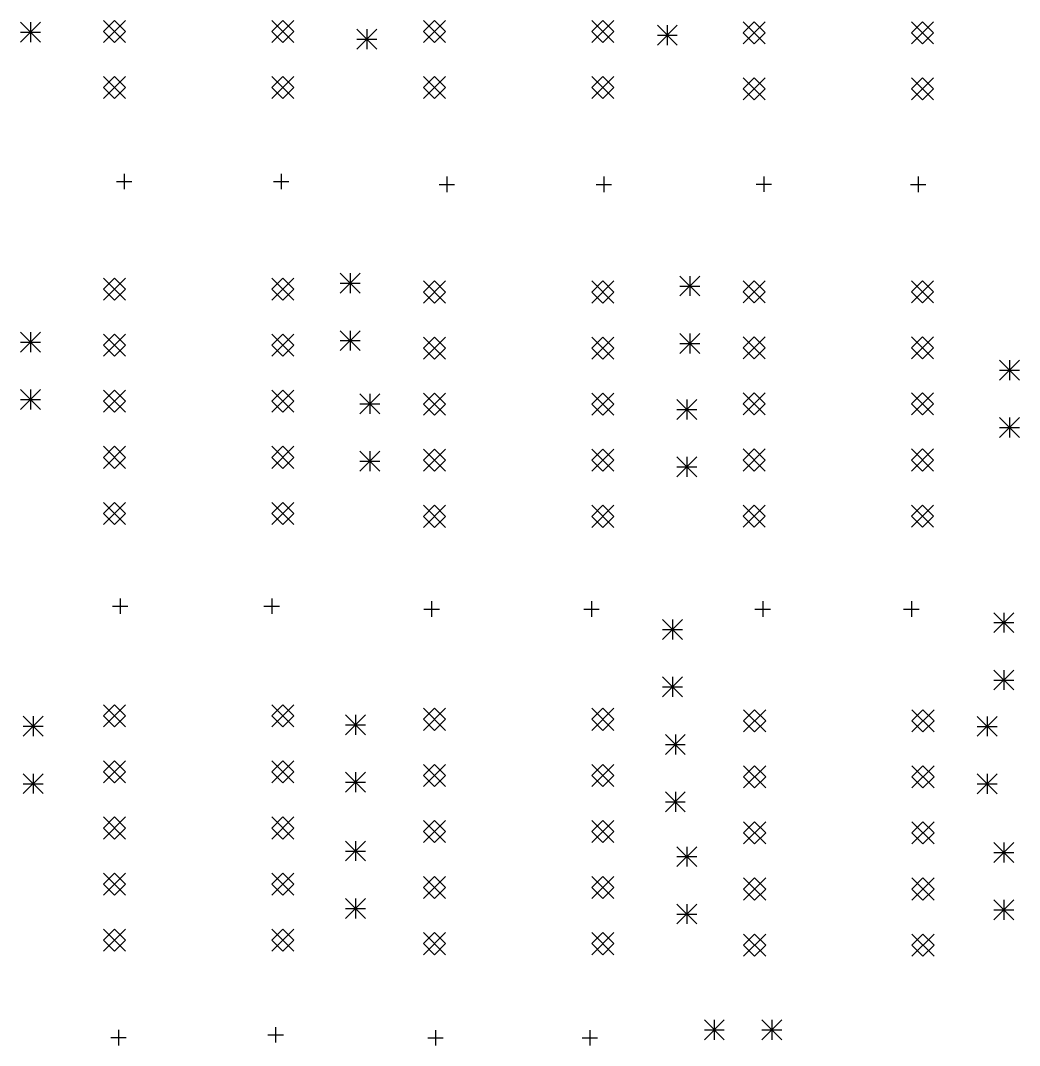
# Model space of a CAD drawing. Extents: x 10 to 419, y -288 to -23.
# Drawn here: x 218.5 to 263.72, y -119.74 to -73.32 of the extents above; entities that cross this region are included whole.
import ezdxf

# ---------------------------------------------------------------- set-up
doc = ezdxf.new("R2010")
doc.units = 0
doc.layers.add('BLACK', color=7, linetype='CONTINUOUS')

msp = doc.modelspace()

# ---------------------------------------------------------------- linework, layer by layer
at = {"layer": 'BLACK', "linetype": 'CONTINUOUS'}
for p, q in [((222.258, -73.3191), (223.258, -74.3191)), ((223.258, -73.3191), (222.258, -74.3191)), ((222.758, -73.3191), (222.258, -73.8191)), ((223.258, -73.8191), (222.758, -73.3191)), ((229.878, -73.3191), (230.878, -74.3191)), ((230.878, -73.3191), (229.878, -74.3191)), ((230.378, -73.3191), (229.878, -73.8191)), ((230.878, -73.8191), (230.378, -73.3191)), ((236.744, -73.3191), (237.744, -74.3191)), ((237.744, -73.3191), (236.744, -74.3191)), ((237.244, -73.3191), (236.744, -73.8191)), ((237.744, -73.8191), (237.244, -73.3191)), ((244.364, -73.3191), (245.364, -74.3191)), ((245.364, -73.3191), (244.364, -74.3191)), ((244.864, -73.3191), (244.364, -73.8191)), ((245.364, -73.8191), (244.864, -73.3191)), ((218.498, -73.3991), (219.398, -74.2991)), ((219.398, -73.3991), (218.498, -74.2991)), ((218.948, -73.3991), (218.948, -74.2991)), ((233.723, -73.7159), (234.623, -74.6159)), ((234.623, -73.7159), (233.723, -74.6159)), ((234.173, -73.7159), (234.173, -74.6159)), ((247.327, -73.5316), (248.227, -74.4316)), ((248.227, -73.5316), (247.327, -74.4316)), ((247.777, -73.5316), (247.777, -74.4316)), ((251.214, -73.3769), (252.214, -74.3769)), ((252.214, -73.3769), (251.214, -74.3769)), ((251.714, -73.3769), (251.214, -73.8769)), ((252.214, -73.8769), (251.714, -73.3769)), ((258.834, -73.3769), (259.834, -74.3769)), ((259.834, -73.3769), (258.834, -74.3769)), ((259.334, -73.3769), (258.834, -73.8769)), ((259.834, -73.8769), (259.334, -73.3769)), ((218.498, -73.8491), (219.398, -73.8491)), ((222.258, -73.8191), (222.758, -74.3191)), ((222.758, -74.3191), (223.258, -73.8191)), ((229.878, -73.8191), (230.378, -74.3191)), ((230.378, -74.3191), (230.878, -73.8191)), ((233.723, -74.1659), (234.623, -74.1659)), ((236.744, -73.8191), (237.244, -74.3191)), ((237.244, -74.3191), (237.744, -73.8191)), ((244.364, -73.8191), (244.864, -74.3191)), ((244.864, -74.3191), (245.364, -73.8191)), ((247.327, -73.9816), (248.227, -73.9816)), ((251.214, -73.8769), (251.714, -74.3769)), ((251.714, -74.3769), (252.214, -73.8769)), ((258.834, -73.8769), (259.334, -74.3769)), ((259.334, -74.3769), (259.834, -73.8769)), ((222.258, -75.8591), (223.258, -76.8591)), ((223.258, -75.8591), (222.258, -76.8591)), ((222.758, -75.8591), (222.258, -76.3591)), ((223.258, -76.3591), (222.758, -75.8591)), ((229.878, -75.8591), (230.878, -76.8591)), ((230.878, -75.8591), (229.878, -76.8591)), ((230.378, -75.8591), (229.878, -76.3591)), ((230.878, -76.3591), (230.378, -75.8591)), ((236.744, -75.8591), (237.744, -76.8591)), ((237.744, -75.8591), (236.744, -76.8591)), ((237.244, -75.8591), (236.744, -76.3591)), ((237.744, -76.3591), (237.244, -75.8591)), ((244.364, -75.8591), (245.364, -76.8591)), ((245.364, -75.8591), (244.364, -76.8591)), ((244.864, -75.8591), (244.364, -76.3591)), ((245.364, -76.3591), (244.864, -75.8591)), ((251.214, -75.9169), (252.214, -76.9169)), ((252.214, -75.9169), (251.214, -76.9169)), ((251.714, -75.9169), (251.214, -76.4169)), ((252.214, -76.4169), (251.714, -75.9169)), ((258.834, -75.9169), (259.834, -76.9169)), ((259.834, -75.9169), (258.834, -76.9169)), ((259.334, -75.9169), (258.834, -76.4169)), ((259.834, -76.4169), (259.334, -75.9169)), ((222.258, -76.3591), (222.758, -76.8591)), ((222.758, -76.8591), (223.258, -76.3591)), ((229.878, -76.3591), (230.378, -76.8591)), ((230.378, -76.8591), (230.878, -76.3591)), ((236.744, -76.3591), (237.244, -76.8591)), ((237.244, -76.8591), (237.744, -76.3591)), ((244.364, -76.3591), (244.864, -76.8591)), ((244.864, -76.8591), (245.364, -76.3591)), ((251.214, -76.4169), (251.714, -76.9169)), ((251.714, -76.9169), (252.214, -76.4169)), ((258.834, -76.4169), (259.334, -76.9169)), ((259.334, -76.9169), (259.834, -76.4169)), ((223.19, -80.2577), (223.19, -80.9577)), ((230.302, -80.2577), (230.302, -80.9577)), ((222.84, -80.6077), (223.54, -80.6077)), ((229.952, -80.6077), (230.652, -80.6077)), ((237.445, -80.7402), (238.145, -80.7402)), ((237.795, -80.3902), (237.795, -81.0902)), ((244.557, -80.7402), (245.257, -80.7402)), ((244.907, -80.3902), (244.907, -81.0902)), ((251.796, -80.7351), (252.496, -80.7351)), ((252.146, -80.3851), (252.146, -81.0851)), ((258.781, -80.7402), (259.481, -80.7402)), ((259.131, -80.3902), (259.131, -81.0902)), ((232.976, -84.7691), (233.876, -85.6691)), ((233.876, -84.7691), (232.976, -85.6691)), ((233.426, -84.7691), (233.426, -85.6691)), ((248.343, -84.8961), (249.243, -85.7961)), ((249.243, -84.8961), (248.343, -85.7961)), ((248.793, -84.8961), (248.793, -85.7961)), ((222.258, -84.9849), (223.258, -85.9849)), ((223.258, -84.9849), (222.258, -85.9849)), ((222.758, -84.9849), (222.258, -85.4849)), ((223.258, -85.4849), (222.758, -84.9849)), ((229.878, -84.9849), (230.878, -85.9849)), ((230.878, -84.9849), (229.878, -85.9849)), ((230.378, -84.9849), (229.878, -85.4849)), ((230.878, -85.4849), (230.378, -84.9849)), ((232.976, -85.2191), (233.876, -85.2191)), ((236.744, -85.1174), (237.744, -86.1174)), ((237.744, -85.1174), (236.744, -86.1174)), ((237.244, -85.1174), (236.744, -85.6174)), ((237.744, -85.6174), (237.244, -85.1174)), ((244.364, -85.1174), (245.364, -86.1174)), ((245.364, -85.1174), (244.364, -86.1174)), ((244.864, -85.1174), (244.364, -85.6174)), ((245.364, -85.6174), (244.864, -85.1174)), ((248.343, -85.3461), (249.243, -85.3461)), ((251.214, -85.1056), (252.214, -86.1056)), ((252.214, -85.1056), (251.214, -86.1056)), ((251.714, -85.1056), (251.214, -85.6056)), ((252.214, -85.6056), (251.714, -85.1056)), ((258.834, -85.1056), (259.834, -86.1056)), ((259.834, -85.1056), (258.834, -86.1056)), ((259.334, -85.1056), (258.834, -85.6056)), ((259.834, -85.6056), (259.334, -85.1056)), ((222.258, -85.4849), (222.758, -85.9849)), ((222.758, -85.9849), (223.258, -85.4849)), ((229.878, -85.4849), (230.378, -85.9849)), ((230.378, -85.9849), (230.878, -85.4849)), ((236.744, -85.6174), (237.244, -86.1174)), ((237.244, -86.1174), (237.744, -85.6174)), ((244.364, -85.6174), (244.864, -86.1174)), ((244.864, -86.1174), (245.364, -85.6174)), ((251.214, -85.6056), (251.714, -86.1056)), ((251.714, -86.1056), (252.214, -85.6056)), ((258.834, -85.6056), (259.334, -86.1056)), ((259.334, -86.1056), (259.834, -85.6056)), ((218.498, -87.4361), (219.398, -88.3361)), ((219.398, -87.4361), (218.498, -88.3361)), ((218.948, -87.4361), (218.948, -88.3361)), ((222.258, -87.5249), (223.258, -88.5249)), ((223.258, -87.5249), (222.258, -88.5249)), ((222.758, -87.5249), (222.258, -88.0249)), ((223.258, -88.0249), (222.758, -87.5249)), ((229.878, -87.5249), (230.878, -88.5249)), ((230.878, -87.5249), (229.878, -88.5249)), ((230.378, -87.5249), (229.878, -88.0249)), ((230.878, -88.0249), (230.378, -87.5249)), ((232.976, -87.3691), (233.876, -88.2691)), ((233.876, -87.3691), (232.976, -88.2691)), ((233.426, -87.3691), (233.426, -88.2691)), ((236.744, -87.6574), (237.744, -88.6574)), ((237.744, -87.6574), (236.744, -88.6574)), ((237.244, -87.6574), (236.744, -88.1574)), ((237.744, -88.1574), (237.244, -87.6574)), ((244.364, -87.6574), (245.364, -88.6574)), ((245.364, -87.6574), (244.364, -88.6574)), ((244.864, -87.6574), (244.364, -88.1574)), ((245.364, -88.1574), (244.864, -87.6574)), ((248.343, -87.4961), (249.243, -88.3961)), ((249.243, -87.4961), (248.343, -88.3961)), ((248.793, -87.4961), (248.793, -88.3961)), ((251.214, -87.6456), (252.214, -88.6456)), ((252.214, -87.6456), (251.214, -88.6456)), ((251.714, -87.6456), (251.214, -88.1456)), ((252.214, -88.1456), (251.714, -87.6456)), ((258.834, -87.6456), (259.834, -88.6456)), ((259.834, -87.6456), (258.834, -88.6456)), ((259.334, -87.6456), (258.834, -88.1456)), ((259.834, -88.1456), (259.334, -87.6456)), ((218.498, -87.8861), (219.398, -87.8861)), ((222.258, -88.0249), (222.758, -88.5249)), ((222.758, -88.5249), (223.258, -88.0249)), ((229.878, -88.0249), (230.378, -88.5249)), ((230.378, -88.5249), (230.878, -88.0249)), ((232.976, -87.8191), (233.876, -87.8191)), ((236.744, -88.1574), (237.244, -88.6574)), ((237.244, -88.6574), (237.744, -88.1574)), ((244.364, -88.1574), (244.864, -88.6574)), ((244.864, -88.6574), (245.364, -88.1574)), ((248.343, -87.9461), (249.243, -87.9461)), ((251.214, -88.1456), (251.714, -88.6456)), ((251.714, -88.6456), (252.214, -88.1456)), ((258.834, -88.1456), (259.334, -88.6456)), ((259.334, -88.6456), (259.834, -88.1456)), ((262.821, -88.7061), (263.721, -89.6061)), ((263.721, -88.7061), (262.821, -89.6061)), ((263.271, -88.7061), (263.271, -89.6061)), ((262.821, -89.1561), (263.721, -89.1561)), ((218.498, -90.0361), (219.398, -90.9361)), ((219.398, -90.0361), (218.498, -90.9361)), ((218.948, -90.0361), (218.948, -90.9361)), ((218.498, -90.4861), (219.398, -90.4861)), ((222.258, -90.0649), (223.258, -91.0649)), ((223.258, -90.0649), (222.258, -91.0649)), ((222.758, -90.0649), (222.258, -90.5649)), ((223.258, -90.5649), (222.758, -90.0649)), ((229.878, -90.0649), (230.878, -91.0649)), ((230.878, -90.0649), (229.878, -91.0649)), ((230.378, -90.0649), (229.878, -90.5649)), ((230.878, -90.5649), (230.378, -90.0649)), ((233.865, -90.2301), (234.765, -91.1301)), ((234.765, -90.2301), (233.865, -91.1301)), ((234.315, -90.2301), (234.315, -91.1301)), ((236.744, -90.1974), (237.744, -91.1974)), ((237.744, -90.1974), (236.744, -91.1974)), ((237.244, -90.1974), (236.744, -90.6974)), ((237.744, -90.6974), (237.244, -90.1974)), ((244.364, -90.1974), (245.364, -91.1974)), ((245.364, -90.1974), (244.364, -91.1974)), ((244.864, -90.1974), (244.364, -90.6974)), ((245.364, -90.6974), (244.864, -90.1974)), ((248.216, -90.4841), (249.116, -91.3841)), ((249.116, -90.4841), (248.216, -91.3841)), ((248.666, -90.4841), (248.666, -91.3841)), ((251.214, -90.1856), (252.214, -91.1856)), ((252.214, -90.1856), (251.214, -91.1856)), ((251.714, -90.1856), (251.214, -90.6856)), ((252.214, -90.6856), (251.714, -90.1856)), ((258.834, -90.1856), (259.834, -91.1856)), ((259.834, -90.1856), (258.834, -91.1856)), ((259.334, -90.1856), (258.834, -90.6856)), ((259.834, -90.6856), (259.334, -90.1856)), ((222.258, -90.5649), (222.758, -91.0649)), ((222.758, -91.0649), (223.258, -90.5649)), ((229.878, -90.5649), (230.378, -91.0649)), ((230.378, -91.0649), (230.878, -90.5649)), ((233.865, -90.6801), (234.765, -90.6801)), ((236.744, -90.6974), (237.244, -91.1974)), ((237.244, -91.1974), (237.744, -90.6974)), ((244.364, -90.6974), (244.864, -91.1974)), ((244.864, -91.1974), (245.364, -90.6974)), ((248.216, -90.9341), (249.116, -90.9341)), ((251.214, -90.6856), (251.714, -91.1856)), ((251.714, -91.1856), (252.214, -90.6856)), ((258.834, -90.6856), (259.334, -91.1856)), ((259.334, -91.1856), (259.834, -90.6856)), ((262.821, -91.3061), (263.721, -92.2061)), ((263.721, -91.3061), (262.821, -92.2061)), ((263.271, -91.3061), (263.271, -92.2061)), ((262.821, -91.7561), (263.721, -91.7561)), ((222.258, -92.6049), (223.258, -93.6049)), ((223.258, -92.6049), (222.258, -93.6049)), ((222.758, -92.6049), (222.258, -93.1049)), ((223.258, -93.1049), (222.758, -92.6049)), ((229.878, -92.6049), (230.878, -93.6049)), ((230.878, -92.6049), (229.878, -93.6049)), ((230.378, -92.6049), (229.878, -93.1049)), ((230.878, -93.1049), (230.378, -92.6049)), ((233.865, -92.8301), (234.765, -93.7301)), ((234.765, -92.8301), (233.865, -93.7301)), ((234.315, -92.8301), (234.315, -93.7301)), ((236.744, -92.7374), (237.744, -93.7374)), ((237.744, -92.7374), (236.744, -93.7374)), ((237.244, -92.7374), (236.744, -93.2374)), ((237.744, -93.2374), (237.244, -92.7374)), ((244.364, -92.7374), (245.364, -93.7374)), ((245.364, -92.7374), (244.364, -93.7374)), ((244.864, -92.7374), (244.364, -93.2374)), ((245.364, -93.2374), (244.864, -92.7374)), ((251.214, -92.7256), (252.214, -93.7256)), ((252.214, -92.7256), (251.214, -93.7256)), ((251.714, -92.7256), (251.214, -93.2256)), ((252.214, -93.2256), (251.714, -92.7256)), ((258.834, -92.7256), (259.834, -93.7256)), ((259.834, -92.7256), (258.834, -93.7256)), ((259.334, -92.7256), (258.834, -93.2256)), ((259.834, -93.2256), (259.334, -92.7256)), ((222.258, -93.1049), (222.758, -93.6049)), ((222.758, -93.6049), (223.258, -93.1049)), ((229.878, -93.1049), (230.378, -93.6049)), ((230.378, -93.6049), (230.878, -93.1049)), ((233.865, -93.2801), (234.765, -93.2801)), ((236.744, -93.2374), (237.244, -93.7374)), ((237.244, -93.7374), (237.744, -93.2374)), ((244.364, -93.2374), (244.864, -93.7374)), ((244.864, -93.7374), (245.364, -93.2374)), ((248.216, -93.0841), (249.116, -93.9841)), ((249.116, -93.0841), (248.216, -93.9841)), ((248.666, -93.0841), (248.666, -93.9841)), ((251.214, -93.2256), (251.714, -93.7256)), ((251.714, -93.7256), (252.214, -93.2256)), ((258.834, -93.2256), (259.334, -93.7256)), ((259.334, -93.7256), (259.834, -93.2256)), ((248.216, -93.5341), (249.116, -93.5341)), ((222.258, -95.1449), (223.258, -96.1449)), ((223.258, -95.1449), (222.258, -96.1449)), ((222.758, -95.1449), (222.258, -95.6449)), ((223.258, -95.6449), (222.758, -95.1449)), ((229.878, -95.1449), (230.878, -96.1449)), ((230.878, -95.1449), (229.878, -96.1449)), ((230.378, -95.1449), (229.878, -95.6449)), ((230.878, -95.6449), (230.378, -95.1449)), ((236.744, -95.2774), (237.744, -96.2774)), ((237.744, -95.2774), (236.744, -96.2774)), ((237.244, -95.2774), (236.744, -95.7774)), ((237.744, -95.7774), (237.244, -95.2774)), ((244.364, -95.2774), (245.364, -96.2774)), ((245.364, -95.2774), (244.364, -96.2774)), ((244.864, -95.2774), (244.364, -95.7774)), ((245.364, -95.7774), (244.864, -95.2774)), ((251.214, -95.2656), (252.214, -96.2656)), ((252.214, -95.2656), (251.214, -96.2656)), ((251.714, -95.2656), (251.214, -95.7656)), ((252.214, -95.7656), (251.714, -95.2656)), ((258.834, -95.2656), (259.834, -96.2656)), ((259.834, -95.2656), (258.834, -96.2656)), ((259.334, -95.2656), (258.834, -95.7656)), ((259.834, -95.7656), (259.334, -95.2656)), ((222.258, -95.6449), (222.758, -96.1449)), ((222.758, -96.1449), (223.258, -95.6449)), ((229.878, -95.6449), (230.378, -96.1449)), ((230.378, -96.1449), (230.878, -95.6449)), ((236.744, -95.7774), (237.244, -96.2774)), ((237.244, -96.2774), (237.744, -95.7774)), ((244.364, -95.7774), (244.864, -96.2774)), ((244.864, -96.2774), (245.364, -95.7774)), ((251.214, -95.7656), (251.714, -96.2656)), ((251.714, -96.2656), (252.214, -95.7656)), ((258.834, -95.7656), (259.334, -96.2656)), ((259.334, -96.2656), (259.834, -95.7656)), ((223.012, -99.4941), (223.012, -100.194)), ((229.87, -99.4941), (229.87, -100.194)), ((237.109, -99.6265), (237.109, -100.327)), ((244.348, -99.6265), (244.348, -100.327)), ((252.095, -99.6265), (252.095, -100.327)), ((258.826, -99.6265), (258.826, -100.327)), ((222.662, -99.8441), (223.362, -99.8441)), ((229.52, -99.8441), (230.22, -99.8441)), ((236.759, -99.9765), (237.459, -99.9765)), ((243.998, -99.9765), (244.698, -99.9765)), ((251.745, -99.9765), (252.445, -99.9765)), ((258.476, -99.9765), (259.176, -99.9765)), ((262.567, -100.142), (263.467, -101.042)), ((263.467, -100.142), (262.567, -101.042)), ((263.017, -100.142), (263.017, -101.042)), ((247.566, -100.453), (248.466, -101.353)), ((248.466, -100.453), (247.566, -101.353)), ((248.016, -100.453), (248.016, -101.353)), ((262.567, -100.592), (263.467, -100.592)), ((247.566, -100.903), (248.466, -100.903)), ((247.566, -103.053), (248.466, -103.953)), ((248.466, -103.053), (247.566, -103.953)), ((248.016, -103.053), (248.016, -103.953)), ((262.567, -102.742), (263.467, -103.642)), ((263.467, -102.742), (262.567, -103.642)), ((263.017, -102.742), (263.017, -103.642)), ((247.566, -103.503), (248.466, -103.503)), ((262.567, -103.192), (263.467, -103.192)), ((222.258, -104.313), (223.258, -105.313)), ((223.258, -104.313), (222.258, -105.313)), ((222.758, -104.313), (222.258, -104.813)), ((223.258, -104.813), (222.758, -104.313)), ((229.878, -104.313), (230.878, -105.313)), ((230.878, -104.313), (229.878, -105.313)), ((230.378, -104.313), (229.878, -104.813)), ((230.878, -104.813), (230.378, -104.313)), ((218.625, -104.835), (219.525, -105.735)), ((219.525, -104.835), (218.625, -105.735)), ((219.075, -104.835), (219.075, -105.735)), ((222.258, -104.813), (222.758, -105.313)), ((222.758, -105.313), (223.258, -104.813)), ((229.878, -104.813), (230.378, -105.313)), ((230.378, -105.313), (230.878, -104.813)), ((233.215, -104.771), (234.115, -105.671)), ((234.115, -104.771), (233.215, -105.671)), ((233.665, -104.771), (233.665, -105.671)), ((236.736, -104.47), (237.736, -105.47)), ((237.736, -104.47), (236.736, -105.47)), ((237.236, -104.47), (236.736, -104.97)), ((237.736, -104.97), (237.236, -104.47)), ((244.356, -104.47), (245.356, -105.47)), ((245.356, -104.47), (244.356, -105.47)), ((244.856, -104.47), (244.356, -104.97)), ((245.356, -104.97), (244.856, -104.47)), ((251.231, -104.536), (252.231, -105.536)), ((252.231, -104.536), (251.231, -105.536)), ((251.731, -104.536), (251.231, -105.036)), ((252.231, -105.036), (251.731, -104.536)), ((258.851, -104.536), (259.851, -105.536)), ((259.851, -104.536), (258.851, -105.536)), ((259.351, -104.536), (258.851, -105.036)), ((259.851, -105.036), (259.351, -104.536)), ((261.805, -104.841), (262.705, -105.741)), ((262.705, -104.841), (261.805, -105.741)), ((262.255, -104.841), (262.255, -105.741)), ((218.625, -105.285), (219.525, -105.285)), ((233.215, -105.221), (234.115, -105.221)), ((236.736, -104.97), (237.236, -105.47)), ((237.236, -105.47), (237.736, -104.97)), ((244.356, -104.97), (244.856, -105.47)), ((244.856, -105.47), (245.356, -104.97)), ((251.231, -105.036), (251.731, -105.536)), ((251.731, -105.536), (252.231, -105.036)), ((258.851, -105.036), (259.351, -105.536)), ((259.351, -105.536), (259.851, -105.036)), ((261.805, -105.291), (262.705, -105.291)), ((247.693, -105.66), (248.593, -106.56)), ((248.593, -105.66), (247.693, -106.56)), ((248.143, -105.66), (248.143, -106.56)), ((247.693, -106.11), (248.593, -106.11)), ((222.258, -106.853), (223.258, -107.853)), ((223.258, -106.853), (222.258, -107.853)), ((222.758, -106.853), (222.258, -107.353)), ((223.258, -107.353), (222.758, -106.853)), ((229.878, -106.853), (230.878, -107.853)), ((230.878, -106.853), (229.878, -107.853)), ((230.378, -106.853), (229.878, -107.353)), ((230.878, -107.353), (230.378, -106.853)), ((236.736, -107.01), (237.736, -108.01)), ((237.736, -107.01), (236.736, -108.01)), ((237.236, -107.01), (236.736, -107.51)), ((237.736, -107.51), (237.236, -107.01)), ((244.356, -107.01), (245.356, -108.01)), ((245.356, -107.01), (244.356, -108.01)), ((244.856, -107.01), (244.356, -107.51)), ((245.356, -107.51), (244.856, -107.01)), ((251.231, -107.076), (252.231, -108.076)), ((252.231, -107.076), (251.231, -108.076)), ((251.731, -107.076), (251.231, -107.576)), ((252.231, -107.576), (251.731, -107.076)), ((258.851, -107.076), (259.851, -108.076)), ((259.851, -107.076), (258.851, -108.076)), ((259.351, -107.076), (258.851, -107.576)), ((259.851, -107.576), (259.351, -107.076)), ((218.625, -107.435), (219.525, -108.335)), ((219.525, -107.435), (218.625, -108.335)), ((219.075, -107.435), (219.075, -108.335)), ((222.258, -107.353), (222.758, -107.853)), ((222.758, -107.853), (223.258, -107.353)), ((229.878, -107.353), (230.378, -107.853)), ((230.378, -107.853), (230.878, -107.353)), ((233.215, -107.371), (234.115, -108.271)), ((234.115, -107.371), (233.215, -108.271)), ((233.665, -107.371), (233.665, -108.271)), ((236.736, -107.51), (237.236, -108.01)), ((237.236, -108.01), (237.736, -107.51)), ((244.356, -107.51), (244.856, -108.01)), ((244.856, -108.01), (245.356, -107.51)), ((251.231, -107.576), (251.731, -108.076)), ((251.731, -108.076), (252.231, -107.576)), ((258.851, -107.576), (259.351, -108.076)), ((259.351, -108.076), (259.851, -107.576)), ((261.805, -107.441), (262.705, -108.341)), ((262.705, -107.441), (261.805, -108.341)), ((262.255, -107.441), (262.255, -108.341)), ((218.625, -107.885), (219.525, -107.885)), ((233.215, -107.821), (234.115, -107.821)), ((261.805, -107.891), (262.705, -107.891)), ((247.693, -108.26), (248.593, -109.16)), ((248.593, -108.26), (247.693, -109.16)), ((248.143, -108.26), (248.143, -109.16)), ((247.693, -108.71), (248.593, -108.71)), ((222.258, -109.393), (223.258, -110.393)), ((223.258, -109.393), (222.258, -110.393)), ((222.758, -109.393), (222.258, -109.893)), ((223.258, -109.893), (222.758, -109.393)), ((229.878, -109.393), (230.878, -110.393)), ((230.878, -109.393), (229.878, -110.393)), ((230.378, -109.393), (229.878, -109.893)), ((230.878, -109.893), (230.378, -109.393)), ((236.736, -109.55), (237.736, -110.55)), ((237.736, -109.55), (236.736, -110.55)), ((237.236, -109.55), (236.736, -110.05)), ((237.736, -110.05), (237.236, -109.55)), ((244.356, -109.55), (245.356, -110.55)), ((245.356, -109.55), (244.356, -110.55)), ((244.856, -109.55), (244.356, -110.05)), ((245.356, -110.05), (244.856, -109.55)), ((222.258, -109.893), (222.758, -110.393)), ((222.758, -110.393), (223.258, -109.893)), ((229.878, -109.893), (230.378, -110.393)), ((230.378, -110.393), (230.878, -109.893)), ((251.231, -109.616), (252.231, -110.616)), ((252.231, -109.616), (251.231, -110.616)), ((251.731, -109.616), (251.231, -110.116)), ((252.231, -110.116), (251.731, -109.616)), ((258.851, -109.616), (259.851, -110.616)), ((259.851, -109.616), (258.851, -110.616)), ((259.351, -109.616), (258.851, -110.116)), ((259.851, -110.116), (259.351, -109.616)), ((233.215, -110.486), (234.115, -111.386)), ((234.115, -110.486), (233.215, -111.386)), ((233.665, -110.486), (233.665, -111.386)), ((236.736, -110.05), (237.236, -110.55)), ((237.236, -110.55), (237.736, -110.05)), ((244.356, -110.05), (244.856, -110.55)), ((244.856, -110.55), (245.356, -110.05)), ((251.231, -110.116), (251.731, -110.616)), ((251.731, -110.616), (252.231, -110.116)), ((258.851, -110.116), (259.351, -110.616)), ((259.351, -110.616), (259.851, -110.116)), ((233.215, -110.936), (234.115, -110.936)), ((248.216, -110.74), (249.116, -111.64)), ((249.116, -110.74), (248.216, -111.64)), ((248.666, -110.74), (248.666, -111.64)), ((262.567, -110.55), (263.467, -111.45)), ((263.467, -110.55), (262.567, -111.45)), ((263.017, -110.55), (263.017, -111.45)), ((248.216, -111.19), (249.116, -111.19)), ((262.567, -111), (263.467, -111)), ((222.258, -111.933), (223.258, -112.933)), ((223.258, -111.933), (222.258, -112.933)), ((222.758, -111.933), (222.258, -112.433)), ((223.258, -112.433), (222.758, -111.933)), ((229.878, -111.933), (230.878, -112.933)), ((230.878, -111.933), (229.878, -112.933)), ((230.378, -111.933), (229.878, -112.433)), ((230.878, -112.433), (230.378, -111.933)), ((236.736, -112.09), (237.736, -113.09)), ((237.736, -112.09), (236.736, -113.09)), ((237.236, -112.09), (236.736, -112.59)), ((237.736, -112.59), (237.236, -112.09)), ((244.356, -112.09), (245.356, -113.09)), ((245.356, -112.09), (244.356, -113.09)), ((244.856, -112.09), (244.356, -112.59)), ((245.356, -112.59), (244.856, -112.09)), ((251.231, -112.156), (252.231, -113.156)), ((252.231, -112.156), (251.231, -113.156)), ((251.731, -112.156), (251.231, -112.656)), ((252.231, -112.656), (251.731, -112.156)), ((258.851, -112.156), (259.851, -113.156)), ((259.851, -112.156), (258.851, -113.156)), ((259.351, -112.156), (258.851, -112.656)), ((259.851, -112.656), (259.351, -112.156)), ((222.258, -112.433), (222.758, -112.933)), ((222.758, -112.933), (223.258, -112.433)), ((229.878, -112.433), (230.378, -112.933)), ((230.378, -112.933), (230.878, -112.433)), ((236.736, -112.59), (237.236, -113.09)), ((237.236, -113.09), (237.736, -112.59)), ((244.356, -112.59), (244.856, -113.09)), ((244.856, -113.09), (245.356, -112.59)), ((251.231, -112.656), (251.731, -113.156)), ((251.731, -113.156), (252.231, -112.656)), ((258.851, -112.656), (259.351, -113.156)), ((259.351, -113.156), (259.851, -112.656)), ((233.215, -113.086), (234.115, -113.986)), ((234.115, -113.086), (233.215, -113.986)), ((233.665, -113.086), (233.665, -113.986)), ((262.567, -113.15), (263.467, -114.05)), ((263.467, -113.15), (262.567, -114.05)), ((263.017, -113.15), (263.017, -114.05)), ((233.215, -113.536), (234.115, -113.536)), ((248.216, -113.34), (249.116, -114.24)), ((249.116, -113.34), (248.216, -114.24)), ((248.666, -113.34), (248.666, -114.24)), ((262.567, -113.6), (263.467, -113.6)), ((248.216, -113.79), (249.116, -113.79)), ((222.258, -114.473), (223.258, -115.473)), ((223.258, -114.473), (222.258, -115.473)), ((222.758, -114.473), (222.258, -114.973)), ((223.258, -114.973), (222.758, -114.473)), ((229.878, -114.473), (230.878, -115.473)), ((230.878, -114.473), (229.878, -115.473)), ((230.378, -114.473), (229.878, -114.973)), ((230.878, -114.973), (230.378, -114.473)), ((236.736, -114.63), (237.736, -115.63)), ((237.736, -114.63), (236.736, -115.63)), ((237.236, -114.63), (236.736, -115.13)), ((237.736, -115.13), (237.236, -114.63)), ((244.356, -114.63), (245.356, -115.63)), ((245.356, -114.63), (244.356, -115.63)), ((244.856, -114.63), (244.356, -115.13)), ((245.356, -115.13), (244.856, -114.63)), ((222.258, -114.973), (222.758, -115.473)), ((222.758, -115.473), (223.258, -114.973)), ((229.878, -114.973), (230.378, -115.473)), ((230.378, -115.473), (230.878, -114.973)), ((236.736, -115.13), (237.236, -115.63)), ((237.236, -115.63), (237.736, -115.13)), ((244.356, -115.13), (244.856, -115.63)), ((244.856, -115.63), (245.356, -115.13)), ((251.231, -114.696), (252.231, -115.696)), ((252.231, -114.696), (251.231, -115.696)), ((251.731, -114.696), (251.231, -115.196)), ((252.231, -115.196), (251.731, -114.696)), ((258.851, -114.696), (259.851, -115.696)), ((259.851, -114.696), (258.851, -115.696)), ((259.351, -114.696), (258.851, -115.196)), ((259.851, -115.196), (259.351, -114.696)), ((251.231, -115.196), (251.731, -115.696)), ((251.731, -115.696), (252.231, -115.196)), ((258.851, -115.196), (259.351, -115.696)), ((259.351, -115.696), (259.851, -115.196)), ((249.456, -118.581), (250.356, -119.481)), ((250.356, -118.581), (249.456, -119.481)), ((249.906, -118.581), (249.906, -119.481)), ((252.056, -118.581), (252.956, -119.481)), ((252.956, -118.581), (252.056, -119.481)), ((252.506, -118.581), (252.506, -119.481)), ((222.936, -119.038), (222.936, -119.738)), ((229.698, -119.261), (230.398, -119.261)), ((230.048, -118.911), (230.048, -119.611)), ((237.287, -119.044), (237.287, -119.744)), ((244.272, -119.044), (244.272, -119.744)), ((249.456, -119.031), (250.356, -119.031)), ((252.056, -119.031), (252.956, -119.031)), ((222.586, -119.388), (223.286, -119.388)), ((236.937, -119.394), (237.637, -119.394)), ((243.922, -119.394), (244.622, -119.394))]:
    msp.add_line(p, q, dxfattribs=at)

doc.saveas('drawing.dxf')
